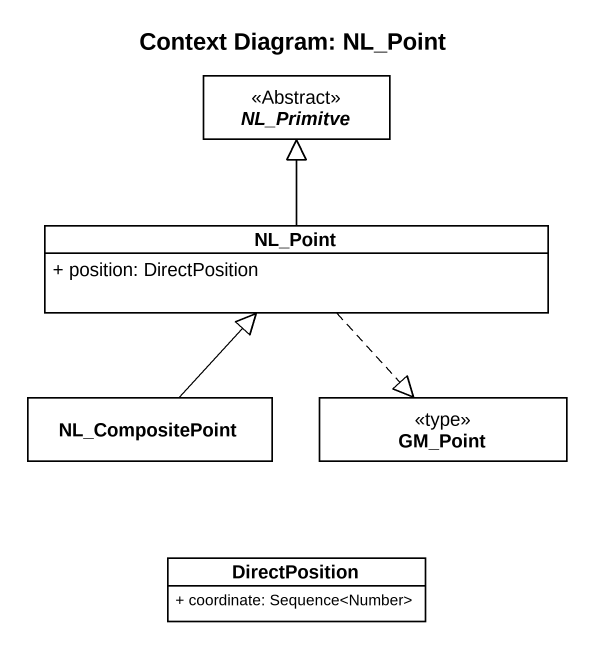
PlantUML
@startuml
title Context Diagram: NL_Point
hide circle
hide empty members
skinparam classAttributeIconSize 0
abstract class NL_Primitve <<Abstract>>
class NL_Point {
  + position: DirectPosition
}
class NL_CompositePoint
class GM_Point <<type>>
class DirectPosition {
  + coordinate: Sequence<Number>
}
NL_Point -up-|> NL_Primitve
NL_Point ..|> GM_Point
NL_CompositePoint -up-|> NL_Point
@enduml
